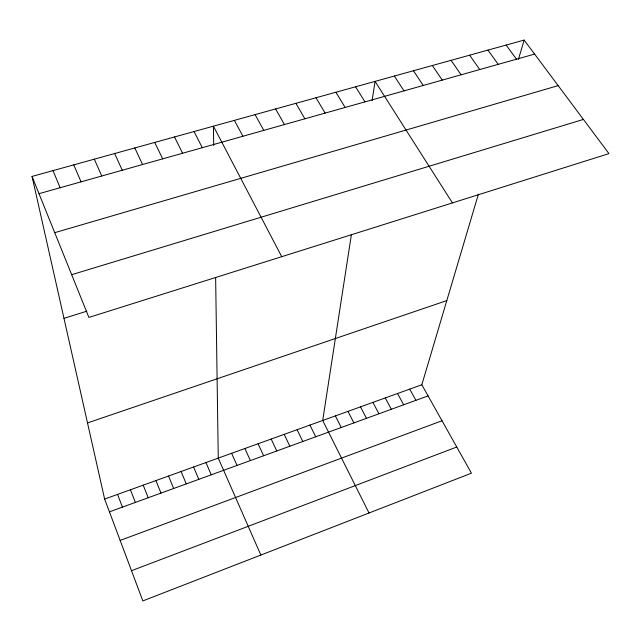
<?xml version="1.0" encoding="UTF-8"?>
<svg xmlns="http://www.w3.org/2000/svg" width="641" height="641" viewBox="0 0 641 641"><rect width="100%" height="100%" fill="white"/><g stroke="black" fill="none" stroke-linecap="round" stroke-linejoin="round"><path stroke-width="0.96" d="M351.388 234.654L322.703 420.48L369.024 513M372.084 100.605L375.057 81.391L452.434 202.909M32.05 176.427L88.899 317.431L608.95 153.608L524.146 40.079L32.05 176.427L104.635 499.059L142.847 600.921L471.447 473.186L421.826 384.76L478.41 194.135M518.425 59.365L524.146 40.079M131.509 570.69L456.761 447.017M120.155 540.427L442.018 420.752M109.435 511.863L428.084 395.906M104.635 499.059L421.826 384.76M87.505 422.916L446.809 300.589M63.98 318.345L86.831 311.181M71.672 274.701L583.422 119.426M54.725 232.675L558.167 85.622M39.013 193.686L534.618 54.092M506.142 45.07L516.502 59.196M487.969 50.102L498.217 64.348M469.613 55.19L479.748 69.549M451.072 60.326L461.095 74.805M432.355 65.51L442.258 80.109M413.445 70.75L423.228 85.469M394.343 76.047L403.998 90.886M355.571 86.791L364.969 101.879M335.884 92.24L345.146 107.464M315.997 97.752L325.123 113.104M295.91 103.321L304.892 118.801M275.606 108.946L284.452 124.554M409.711 389.127L415.921 400.337M255.094 114.627L263.788 130.379M397.516 393.518L403.678 404.791M385.249 397.941L391.355 409.27M234.374 120.372L242.915 136.261M372.902 402.388L378.951 413.79M360.474 406.867L366.476 418.333M281.736 256.68L213.429 126.173L213.709 145.491M347.959 411.378L353.912 422.9M194.055 131.541L202.3 147.694M335.371 415.913L341.26 427.499M174.496 136.958L182.589 153.247M309.948 425.079L315.725 436.793M297.103 429.702L302.824 441.489M154.737 142.43L162.686 158.856M284.179 434.358L289.844 446.216M134.794 147.959L142.582 164.521M271.167 439.045L276.776 450.968M258.075 443.764L263.619 455.759M114.651 153.544L122.279 170.234M244.894 448.516L250.375 460.575M231.617 453.299L237.042 465.43M94.307 159.176L101.775 176.011M260.847 555.05L218.26 458.115L215.632 277.417M205.945 462.554L211.25 474.813M73.763 164.873L81.062 181.844M193.558 467.017L198.798 479.348M181.091 471.512L186.275 483.907M53.011 170.618L60.142 187.741M168.543 476.031L173.663 488.49M155.923 480.582L160.979 493.105M143.223 485.157L148.215 497.753M130.444 489.764L135.371 502.424M117.575 494.395L122.447 507.127"/></g></svg>
